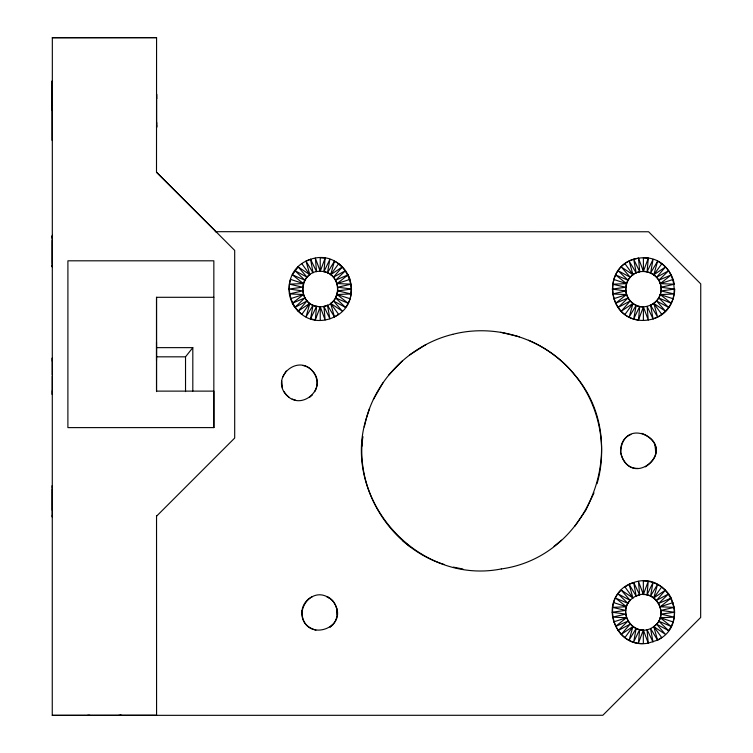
<?xml version="1.0" encoding="UTF-8"?>
<svg xmlns="http://www.w3.org/2000/svg" width="753" height="753" viewBox="0 0 753 753"><rect width="100%" height="100%" fill="white"/><g stroke="black" fill="none" stroke-linecap="round" stroke-linejoin="round"><path stroke-width="1.13" d="M52.286 510.355L52.277 488.97M52.296 375.013L52.296 358.051L52.296 361.158M52.324 110.663L52.324 80.844L52.268 140.529M52.296 376.284L52.296 394.516L52.296 390.666M52.315 263.597L52.315 240.358M52.324 140.425L52.324 80.853M156.549 94.643L156.596 98.878L156.568 93.965L156.596 127.351L156.568 125.083M156.549 391.607L156.539 297.275M185.53 391.607L185.53 356.828L192.815 347.641L156.539 347.641M192.815 391.033L192.815 347.641M213.852 427.6L67.892 427.619L67.911 260.811L213.852 260.811L213.843 427.619L213.852 391.118L156.511 391.118L156.511 297.303L213.852 297.294M288.954 397.189L286.196 394.713C301.379 412.051 328.204 387.917 312.542 371.003C297.369 353.656 270.543 377.808 286.206 394.713L284.022 391.72M301.981 610.928C301.473 645.161 353.298 628.341 332.77 600.932C310.452 579.151 285.895 621.677 315.912 630.12M320.232 320.317L320.232 306.763C343.283 307.102 343.293 270.986 320.241 271.315C299.722 270.336 296.287 303.073 316.561 306.377C302.009 303.939 297.529 282.836 309.831 274.704L306.047 261.178C345.749 241.741 371.718 304.466 329.889 318.783C290.884 331.264 271.682 272.115 310.584 259.296L316.561 271.711L315.356 258.157L320.241 271.315L325.136 258.157L320.241 257.771L320.241 271.315M643.41 271.372C652.211 271.306 660.183 278.478 661.021 287.251L674.669 289.105C674.744 302.329 665.661 314.848 653.049 318.839L647.081 306.433L648.286 319.987L643.391 306.819C628.661 307.45 619.907 287.759 630.233 277.236C639.617 265.865 660.127 272.53 661.03 287.251C663.186 301.831 644.521 312.608 632.981 303.431C620.688 295.289 625.188 274.196 639.721 271.758L638.506 258.204C678.99 251.991 688.694 313.408 648.277 319.987C607.803 326.209 598.089 264.783 638.506 258.213L643.401 271.372L648.295 258.213L643.401 257.827L643.401 271.372M643.391 320.373L643.391 306.819L638.497 319.987C604.038 315.601 604.057 262.59 638.506 258.204M645.359 466.869C679.46 444.232 623.108 411.684 620.528 452.525C631.541 491.935 679.893 448.411 641.838 433.342M332.76 624.651L330.002 627.127C340.902 619.823 338.954 601.506 326.811 596.602L330.012 598.456M337.222 614.646L336.45 607.313M323.931 271.711L329.908 259.296L327.451 272.85L334.445 261.178C351.171 269.188 356.818 292.701 345.533 307.431L333.41 300.899L342.351 311.158L330.652 303.384L338.615 314.349L334.426 316.909L330.652 303.384C342.963 295.251 338.464 274.148 323.931 271.711L325.136 258.157M655.778 452.534L655.006 445.202M501.329 568.929C417.708 585.636 340.309 498.731 366.56 417.595L364.264 426.979M362.005 446.134L362.748 436.514C355.294 491.408 391.259 547.93 444.138 564.458M351.51 289.048L337.862 290.893L335.593 297.906L348.102 303.243L337.09 294.517L351.124 293.943L351.51 289.048L337.862 287.194L351.133 284.154L337.099 283.57L348.102 274.845L349.976 279.382L337.099 283.57M309.822 303.374L301.849 314.34L298.113 311.149L307.064 300.899L294.931 307.422L292.371 303.233L303.384 294.517L289.35 293.924L302.612 290.893L288.964 289.039L302.612 287.185L289.35 284.145L303.384 283.561L290.498 279.372C286.902 290.338 289.952 303.007 298.122 311.149L309.822 303.374L306.038 316.9L313.032 305.229L310.575 318.783L315.338 319.931L316.552 306.377L320.241 306.763L325.127 319.931L323.922 306.377L327.451 305.229L334.436 316.909M638.497 319.987L639.711 306.433L633.725 318.839L636.191 305.285L629.197 316.957L632.981 303.431L621.281 311.205L630.223 300.955L618.091 307.478L628.049 297.953L615.53 303.29L626.543 294.574L625.781 290.95L612.123 289.096L625.771 287.241L612.509 284.201L626.543 283.617L615.54 274.892L628.049 280.238L618.1 270.713L630.233 277.236L621.291 266.976L632.981 274.76L629.207 261.235L636.191 272.906L633.734 259.352L639.721 271.767M648.295 258.213L647.081 271.767L653.067 259.352L650.611 272.906L657.604 261.235C666.367 265.753 672.721 274.469 674.283 284.21L661.021 287.251C661.812 294.705 657.454 302.245 650.601 305.285L653.058 318.839M301.972 610.928C302.668 604.744 306.716 599.172 312.391 596.592M648.22 643.147L657.538 640.125L653.755 626.59C672.608 613.337 651.383 584.112 632.934 597.92C614.09 611.191 635.306 640.398 653.764 626.59M630.176 600.395L618.044 593.872L627.993 603.388L615.483 598.051L626.487 606.777L612.453 607.36L625.715 610.401L612.067 612.245L625.715 614.109L612.453 617.14L626.487 617.733L615.474 626.449L627.993 621.112L618.034 630.638L630.167 624.115L621.225 634.365L632.925 626.59L629.141 640.116L636.134 628.444L633.668 641.998L639.655 629.593L638.44 643.147L643.335 629.979L643.335 643.533C616.575 644.841 601.383 608.132 621.234 590.136L630.176 600.395C619.841 610.909 628.623 630.609 643.344 629.979L648.229 643.147C611.21 649.961 597.6 593.242 633.678 582.511C669.182 569.993 691.48 623.879 657.529 640.125L650.545 628.444L653.002 641.998L647.025 629.593L648.229 643.147M657.529 640.125L661.718 637.556L653.755 626.59C667.582 617.554 659.844 593.74 643.354 594.531L638.459 581.363L639.664 594.917L636.144 596.065L629.15 584.384L624.962 586.954L632.925 597.92L629.15 584.384L633.687 582.511L639.664 594.917M597.035 483.699C607.897 446.491 599.181 404.427 574.445 374.589C633.414 442.51 590.446 556.693 501.338 568.929M653.755 626.59L665.454 634.374L656.512 624.115L668.636 630.638C673.417 623.964 675.45 615.493 674.227 607.37L660.193 606.786L671.205 598.061C665.991 587.773 654.884 580.968 643.344 580.987L643.344 594.531L648.239 581.372L647.025 594.917L653.011 582.511L650.554 596.065L657.548 584.394L653.764 597.92L665.454 590.145L656.512 600.395L668.645 593.882L658.687 603.398L671.205 598.061L674.227 607.37M330.661 274.704L338.624 263.748L342.351 266.929L330.661 274.704L334.445 261.178M674.283 284.21L660.249 283.627L671.262 274.901L658.743 280.238L668.702 270.722L656.569 277.245L665.511 266.986L653.82 274.76L657.604 261.235M369.591 408.437L366.551 417.595C377.893 377.121 411.938 344.215 452.798 334.323M315.338 319.931L320.232 306.763L316.552 306.377L310.575 318.783M594.004 492.867L585.759 510.318L574.85 526.225M282.516 377.375L286.206 370.994M314.716 391.72C320.797 381.846 314.462 367.624 303.064 365.525M373.347 399.542L382.957 382.806M303.384 283.561L292.38 274.836L298.132 266.92L309.822 274.704L301.859 263.738M215.273 231.689L648.625 231.764L700.742 283.89L700.667 617.479L602.842 715.265L52.258 715.35L52.334 37.65L156.577 37.65L156.502 172.221L234.691 250.401L234.691 438.048L156.52 516.21M156.577 37.65L52.258 37.763M156.502 172.221L216.45 232.018M52.258 715.35L156.577 715.237L156.539 515.551M625.009 314.396L632.981 303.431M653.82 274.76L661.783 263.804M624.952 637.556L632.925 626.59M653.764 597.92L661.727 586.954M342.361 266.929L333.41 277.189L345.542 270.666L335.593 280.182L348.102 274.845M388.727 375.079L402.064 361.129M294.931 307.422L304.89 297.896L292.371 303.233M309.784 397.198L312.542 394.723M554.057 546.302L561.531 540.174M409.519 355.002L425.803 344.648M630.948 434.481C613.751 441.136 619.738 469.317 638.158 468.394M290.498 298.696L303.384 294.517M613.657 298.753L626.543 294.574L612.509 293.981L625.771 290.95M660.249 283.627L673.144 279.438M613.601 621.912L626.487 617.733M660.193 606.786L673.088 602.598M674.227 607.37L660.965 610.41L674.613 612.264L660.965 614.109L674.227 617.149L660.193 617.733L671.205 626.458L658.687 621.121L668.636 630.638M452.788 334.332C496.688 322.971 546 339.283 574.454 374.589C562.124 359.699 546.264 347.83 528.484 340.234M674.669 289.105L661.021 290.95L674.283 293.999L660.249 294.574L671.262 303.299L658.743 297.962L668.692 307.488L656.569 300.955L665.511 311.215L653.811 303.44L657.595 316.966L650.601 305.285M120.555 715.256L121.129 715.256L118.852 715.312M120.518 715.312L121.082 715.312M156.549 356.828L185.53 356.828M89.965 715.312L87.762 715.256M500.707 332.271L519.457 336.836M453.4 567.122L462.879 569.023M337.862 290.893L351.124 293.943M613.657 279.429L626.543 283.617M660.249 294.574L673.135 298.762M337.09 294.517L349.985 298.715M292.155 399.043L295.684 400.191M613.601 602.588L626.487 606.777M660.193 617.733L673.078 621.922M292.38 274.836L304.89 280.182L294.941 270.656L307.073 277.179L298.132 266.92M621.234 590.136L632.925 597.92M402.535 540.588L410.037 546.678M335.584 297.906L345.533 307.431M625.018 263.795L632.981 274.76M653.811 303.44L661.774 314.406M306.047 261.178L313.032 272.85L310.584 259.296M323.922 306.377L329.899 318.783L327.442 305.229M282.516 388.332L281.744 380.999M633.687 582.511L636.134 596.065M156.511 342.097L156.511 360.329M52.315 264.934L52.277 267.07L52.315 235.312L52.315 238.739M52.286 236.414L52.286 237.449M52.277 264.981L52.277 266.713M52.286 487.633L52.315 485.497L52.277 516.897M52.315 515.118L52.315 517.207M156.596 122.466L156.549 127.426L156.586 122.466"/></g></svg>
